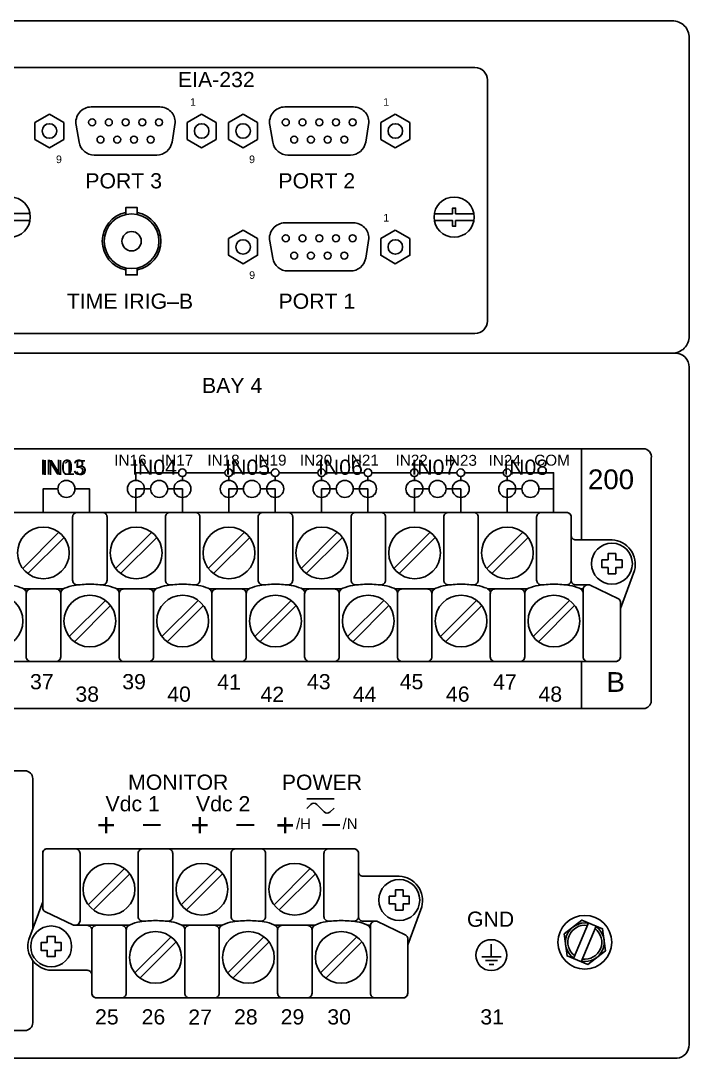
# Model space of a CAD drawing. Extents: x 1 to 47, y 1 to 34.6.
# Drawn here: x 39.93 to 44.25, y 10.34 to 17.05 of the extents above; entities that cross this region are included whole.
import ezdxf
from ezdxf.enums import TextEntityAlignment as Align

# ---------------------------------------------------------------- set-up
doc = ezdxf.new("R2010")
doc.units = 0
doc.header["$MEASUREMENT"] = 0
for name, color, linetype in [('7_1__2___8__OPTOISOLATED_I', 7, 'CONTINUOUS'), ('7_2__7___8__OPTOISOLATED_I', 7, 'CONTINUOUS'), ('7_3__C___18__COMMON____6__', 7, 'CONTINUOUS'), ('7_4__D___18__COMMON____6__', 7, 'CONTINUOUS'), ('7_5__E___8__OPTOISOLATED_I', 7, 'CONTINUOUS'), ('7_6__4___18__COMMON____6__', 7, 'CONTINUOUS'), ('7_7__8___8__OPTOISOLATED_I', 7, 'CONTINUOUS'), ('8_0______DWG_', 7, 'CONTINUOUS')]:
    doc.layers.add(name, color=color, linetype=linetype)
doc.styles.add('ARIAL', font='arial.ttf')

msp = doc.modelspace()

# ---------------------------------------------------------------- linework, layer by layer
at = {"layer": '7_1__2___8__OPTOISOLATED_I'}
for points in [[(40.1681, 14.0265), (40.0732, 14.0265), (40.0732, 13.8753)], [(40.2781, 14.0265), (40.3732, 14.0265), (40.3732, 13.8753)], [(40.7681, 14.0265), (40.6732, 14.0265), (40.6732, 13.8753)], [(40.8781, 14.0265), (40.9732, 14.0265), (40.9732, 13.8753)], [(41.3681, 14.0265), (41.2732, 14.0265), (41.2732, 13.8753)], [(41.4781, 14.0265), (41.5732, 14.0265), (41.5732, 13.8753)], [(41.9681, 14.0265), (41.8732, 14.0265), (41.8732, 13.8753)], [(42.0781, 14.0265), (42.1732, 14.0265), (42.1732, 13.8753)], [(42.5681, 14.0265), (42.4732, 14.0265), (42.4732, 13.8753)], [(42.6781, 14.0265), (42.7732, 14.0265), (42.7732, 13.8753)], [(43.1681, 14.0265), (43.0732, 14.0265), (43.0732, 13.8753)], [(43.2781, 14.0265), (43.3732, 14.0265), (43.3732, 13.8753)]]:
    msp.add_lwpolyline(points, dxfattribs=at)
for centre in [(40.2231, 14.0265), (40.8231, 14.0265), (41.4231, 14.0265), (42.0231, 14.0265), (42.6231, 14.0265), (43.2231, 14.0265)]:
    msp.add_circle(centre, 0.055, dxfattribs=at)
at = {"layer": '7_2__7___8__OPTOISOLATED_I'}
for points in [[(40.1681, 14.0265), (40.0731, 14.0265), (40.0731, 13.8753)], [(40.2781, 14.0265), (40.3731, 14.0265), (40.3731, 13.8753)], [(40.7681, 14.0265), (40.6731, 14.0265), (40.6731, 13.8753)], [(40.8781, 14.0265), (40.9731, 14.0265), (40.9731, 13.8753)], [(41.3681, 14.0265), (41.2731, 14.0265), (41.2731, 13.8753)], [(41.4781, 14.0265), (41.5731, 14.0265), (41.5731, 13.8753)], [(41.9681, 14.0265), (41.8731, 14.0265), (41.8731, 13.8753)], [(42.0781, 14.0265), (42.1731, 14.0265), (42.1731, 13.8753)], [(42.5681, 14.0265), (42.4731, 14.0265), (42.4731, 13.8753)], [(42.6781, 14.0265), (42.7731, 14.0265), (42.7731, 13.8753)], [(43.1681, 14.0265), (43.0731, 14.0265), (43.0731, 13.8753)], [(43.2781, 14.0265), (43.3731, 14.0265), (43.3731, 13.8753)]]:
    msp.add_lwpolyline(points, dxfattribs=at)
for centre in [(40.2231, 14.0265), (40.8231, 14.0265), (41.4231, 14.0265), (42.0231, 14.0265), (42.6231, 14.0265), (43.2231, 14.0265)]:
    msp.add_circle(centre, 0.055, dxfattribs=at)
at = {"layer": '7_3__C___18__COMMON____6__'}
for points in [[(40.6731, 14.0815), (40.6731, 14.1315), (40.9481, 14.1315)], [(40.9731, 14.1065), (40.9731, 14.0815)], [(40.9981, 14.1315), (41.2481, 14.1315)], [(41.2731, 14.1065), (41.2731, 14.0815)], [(41.2981, 14.1315), (41.5481, 14.1315)], [(41.5731, 14.1065), (41.5731, 14.0815)], [(41.5981, 14.1315), (41.8481, 14.1315)], [(41.8731, 14.1065), (41.8731, 14.0815)], [(41.8981, 14.1315), (42.1481, 14.1315)], [(42.1731, 14.1065), (42.1731, 14.0815)], [(42.1981, 14.1315), (42.4481, 14.1315)], [(42.4731, 14.1065), (42.4731, 14.0815)], [(42.4981, 14.1315), (42.7481, 14.1315)], [(42.7731, 14.1065), (42.7731, 14.0815)], [(42.7981, 14.1315), (43.0481, 14.1315)], [(43.0731, 14.1065), (43.0731, 14.0815)], [(43.0981, 14.1315), (43.3731, 14.1315), (43.3731, 13.8753)], [(40.1681, 14.0265), (40.0731, 14.0265), (40.0731, 13.8753)], [(40.2781, 14.0265), (40.3731, 14.0265), (40.3731, 13.8753)], [(40.6731, 13.9715), (40.6731, 13.8753)], [(40.9731, 13.9715), (40.9731, 13.8753)], [(41.2731, 13.9715), (41.2731, 13.8753)], [(41.5731, 13.9715), (41.5731, 13.8753)], [(41.8731, 13.9715), (41.8731, 13.8753)], [(42.1731, 13.9715), (42.1731, 13.8753)], [(42.4731, 13.9715), (42.4731, 13.8753)], [(42.7731, 13.9715), (42.7731, 13.8753)], [(43.0731, 13.9715), (43.0731, 13.8753)]]:
    msp.add_lwpolyline(points, dxfattribs=at)
for centre, radius in [((40.9731, 14.1315), 0.025), ((41.2731, 14.1315), 0.025), ((41.5731, 14.1315), 0.025), ((41.8731, 14.1315), 0.025), ((42.1731, 14.1315), 0.025), ((42.4731, 14.1315), 0.025), ((42.7731, 14.1315), 0.025), ((43.0731, 14.1315), 0.025), ((40.2231, 14.0265), 0.055), ((40.6731, 14.0265), 0.055), ((40.9731, 14.0265), 0.055), ((41.2731, 14.0265), 0.055), ((41.5731, 14.0265), 0.055), ((41.8731, 14.0265), 0.055), ((42.1731, 14.0265), 0.055), ((42.4731, 14.0265), 0.055), ((42.7731, 14.0265), 0.055), ((43.0731, 14.0265), 0.055)]:
    msp.add_circle(centre, radius, dxfattribs=at)
at = {"layer": '7_4__D___18__COMMON____6__'}
for points in [[(40.6731, 14.0815), (40.6731, 14.1315), (40.9481, 14.1315)], [(40.9731, 14.1065), (40.9731, 14.0815)], [(40.9981, 14.1315), (41.2481, 14.1315)], [(41.2731, 14.1065), (41.2731, 14.0815)], [(41.2981, 14.1315), (41.5481, 14.1315)], [(41.5731, 14.1065), (41.5731, 14.0815)], [(41.5981, 14.1315), (41.8481, 14.1315)], [(41.8731, 14.1065), (41.8731, 14.0815)], [(41.8981, 14.1315), (42.1481, 14.1315)], [(42.1731, 14.1065), (42.1731, 14.0815)], [(42.1981, 14.1315), (42.4481, 14.1315)], [(42.4731, 14.1065), (42.4731, 14.0815)], [(42.4981, 14.1315), (42.7481, 14.1315)], [(42.7731, 14.1065), (42.7731, 14.0815)], [(42.7981, 14.1315), (43.0481, 14.1315)], [(43.0731, 14.1065), (43.0731, 14.0815)], [(43.0981, 14.1315), (43.3731, 14.1315), (43.3731, 13.8753)], [(40.1681, 14.0265), (40.0731, 14.0265), (40.0731, 13.8753)], [(40.2781, 14.0265), (40.3731, 14.0265), (40.3731, 13.8753)], [(40.6731, 13.9715), (40.6731, 13.8753)], [(40.9731, 13.9715), (40.9731, 13.8753)], [(41.2731, 13.9715), (41.2731, 13.8753)], [(41.5731, 13.9715), (41.5731, 13.8753)], [(41.8731, 13.9715), (41.8731, 13.8753)], [(42.1731, 13.9715), (42.1731, 13.8753)], [(42.4731, 13.9715), (42.4731, 13.8753)], [(42.7731, 13.9715), (42.7731, 13.8753)], [(43.0731, 13.9715), (43.0731, 13.8753)]]:
    msp.add_lwpolyline(points, dxfattribs=at)
for centre, radius in [((40.9731, 14.1315), 0.025), ((41.2731, 14.1315), 0.025), ((41.5731, 14.1315), 0.025), ((41.8731, 14.1315), 0.025), ((42.1731, 14.1315), 0.025), ((42.4731, 14.1315), 0.025), ((42.7731, 14.1315), 0.025), ((43.0731, 14.1315), 0.025), ((40.2231, 14.0265), 0.055), ((40.6731, 14.0265), 0.055), ((40.9731, 14.0265), 0.055), ((41.2731, 14.0265), 0.055), ((41.5731, 14.0265), 0.055), ((41.8731, 14.0265), 0.055), ((42.1731, 14.0265), 0.055), ((42.4731, 14.0265), 0.055), ((42.7731, 14.0265), 0.055), ((43.0731, 14.0265), 0.055)]:
    msp.add_circle(centre, radius, dxfattribs=at)
at = {"layer": '7_5__E___8__OPTOISOLATED_I'}
for points in [[(40.1681, 14.0265), (40.0731, 14.0265), (40.0731, 13.8753)], [(40.2781, 14.0265), (40.3731, 14.0265), (40.3731, 13.8753)], [(40.7681, 14.0265), (40.6731, 14.0265), (40.6731, 13.8753)], [(40.8781, 14.0265), (40.9731, 14.0265), (40.9731, 13.8753)], [(41.3681, 14.0265), (41.2731, 14.0265), (41.2731, 13.8753)], [(41.4781, 14.0265), (41.5731, 14.0265), (41.5731, 13.8753)], [(41.9681, 14.0265), (41.8731, 14.0265), (41.8731, 13.8753)], [(42.0781, 14.0265), (42.1731, 14.0265), (42.1731, 13.8753)], [(42.5681, 14.0265), (42.4731, 14.0265), (42.4731, 13.8753)], [(42.6781, 14.0265), (42.7731, 14.0265), (42.7731, 13.8753)], [(43.1681, 14.0265), (43.0731, 14.0265), (43.0731, 13.8753)], [(43.2781, 14.0265), (43.3731, 14.0265), (43.3731, 13.8753)]]:
    msp.add_lwpolyline(points, dxfattribs=at)
for centre in [(40.2231, 14.0265), (40.8231, 14.0265), (41.4231, 14.0265), (42.0231, 14.0265), (42.6231, 14.0265), (43.2231, 14.0265)]:
    msp.add_circle(centre, 0.055, dxfattribs=at)
at = {"layer": '7_6__4___18__COMMON____6__'}
for points in [[(40.6732, 14.0815), (40.6732, 14.1315), (40.9482, 14.1315)], [(40.9732, 14.1065), (40.9732, 14.0815)], [(40.9982, 14.1315), (41.2482, 14.1315)], [(41.2732, 14.1065), (41.2732, 14.0815)], [(41.2982, 14.1315), (41.5482, 14.1315)], [(41.5732, 14.1065), (41.5732, 14.0815)], [(41.5982, 14.1315), (41.8482, 14.1315)], [(41.8732, 14.1065), (41.8732, 14.0815)], [(41.8982, 14.1315), (42.1482, 14.1315)], [(42.1732, 14.1065), (42.1732, 14.0815)], [(42.1982, 14.1315), (42.4482, 14.1315)], [(42.4732, 14.1065), (42.4732, 14.0815)], [(42.4982, 14.1315), (42.7482, 14.1315)], [(42.7732, 14.1065), (42.7732, 14.0815)], [(42.7982, 14.1315), (43.0482, 14.1315)], [(43.0732, 14.1065), (43.0732, 14.0815)], [(43.0982, 14.1315), (43.3732, 14.1315), (43.3732, 13.8753)], [(40.1681, 14.0265), (40.0732, 14.0265), (40.0732, 13.8753)], [(40.2781, 14.0265), (40.3732, 14.0265), (40.3732, 13.8753)], [(40.6732, 13.9715), (40.6732, 13.8753)], [(40.9732, 13.9715), (40.9732, 13.8753)], [(41.2732, 13.9715), (41.2732, 13.8753)], [(41.5732, 13.9715), (41.5732, 13.8753)], [(41.8732, 13.9715), (41.8732, 13.8753)], [(42.1732, 13.9715), (42.1732, 13.8753)], [(42.4732, 13.9715), (42.4732, 13.8753)], [(42.7732, 13.9715), (42.7732, 13.8753)], [(43.0732, 13.9715), (43.0732, 13.8753)]]:
    msp.add_lwpolyline(points, dxfattribs=at)
for centre, radius in [((40.9732, 14.1315), 0.025), ((41.2732, 14.1315), 0.025), ((41.5732, 14.1315), 0.025), ((41.8732, 14.1315), 0.025), ((42.1732, 14.1315), 0.025), ((42.4732, 14.1315), 0.025), ((42.7732, 14.1315), 0.025), ((43.0732, 14.1315), 0.025), ((40.2231, 14.0265), 0.055), ((40.6732, 14.0265), 0.055), ((40.9732, 14.0265), 0.055), ((41.2732, 14.0265), 0.055), ((41.5732, 14.0265), 0.055), ((41.8732, 14.0265), 0.055), ((42.1732, 14.0265), 0.055), ((42.4732, 14.0265), 0.055), ((42.7732, 14.0265), 0.055), ((43.0732, 14.0265), 0.055)]:
    msp.add_circle(centre, radius, dxfattribs=at)
at = {"layer": '7_7__8___8__OPTOISOLATED_I'}
for points in [[(40.1681, 14.0265), (40.0731, 14.0265), (40.0731, 13.8753)], [(40.2781, 14.0265), (40.3731, 14.0265), (40.3731, 13.8753)], [(40.7681, 14.0265), (40.6731, 14.0265), (40.6731, 13.8753)], [(40.8781, 14.0265), (40.9731, 14.0265), (40.9731, 13.8753)], [(41.3681, 14.0265), (41.2731, 14.0265), (41.2731, 13.8753)], [(41.4781, 14.0265), (41.5731, 14.0265), (41.5731, 13.8753)], [(41.9681, 14.0265), (41.8731, 14.0265), (41.8731, 13.8753)], [(42.0781, 14.0265), (42.1731, 14.0265), (42.1731, 13.8753)], [(42.5681, 14.0265), (42.4731, 14.0265), (42.4731, 13.8753)], [(42.6781, 14.0265), (42.7731, 14.0265), (42.7731, 13.8753)], [(43.1681, 14.0265), (43.0731, 14.0265), (43.0731, 13.8753)], [(43.2781, 14.0265), (43.3731, 14.0265), (43.3731, 13.8753)]]:
    msp.add_lwpolyline(points, dxfattribs=at)
for centre in [(40.2231, 14.0265), (40.8231, 14.0265), (41.4231, 14.0265), (42.0231, 14.0265), (42.6231, 14.0265), (43.2231, 14.0265)]:
    msp.add_circle(centre, 0.055, dxfattribs=at)
at = {"layer": '8_0______DWG_'}
for points in [[(44.14, 17.0547), (27.11, 17.0547, 0.414214), (27, 16.9447), (27, 15.0147, 0.414214), (27.11, 14.9047), (44.14, 14.9047, 0.414214), (44.25, 15.0147), (44.25, 16.9447, 0.414214), (44.14, 17.0547)], [(40.6067, 15.8146, 0.815611), (40.6067, 15.4435)], [(40.6818, 15.4432, 0.820361), (40.6818, 15.8148)], [(40.3015, 13.4066), (40.2936, 13.4066, -0.414214), (40.2636, 13.4366), (40.2636, 13.8453, -0.414214), (40.2936, 13.8753), (40.4564, 13.8753, -0.414214), (40.4864, 13.8453), (40.4864, 13.4366, -0.414214), (40.4564, 13.4066), (40.4496, 13.4066)], [(40.9015, 13.4066), (40.8936, 13.4066, -0.414214), (40.8636, 13.4366), (40.8636, 13.8453, -0.414214), (40.8936, 13.8753), (41.0564, 13.8753, -0.414214), (41.0864, 13.8453), (41.0864, 13.4366, -0.414214), (41.0564, 13.4066), (41.0496, 13.4066)], [(41.5015, 13.4066), (41.4936, 13.4066, -0.414214), (41.4636, 13.4366), (41.4636, 13.8453, -0.414214), (41.4936, 13.8753), (41.6564, 13.8753, -0.414214), (41.6864, 13.8453), (41.6864, 13.4366, -0.414214), (41.6564, 13.4066), (41.6496, 13.4066)], [(42.1015, 13.4066), (42.0936, 13.4066, -0.414214), (42.0636, 13.4366), (42.0636, 13.8453, -0.414214), (42.0936, 13.8753), (42.2564, 13.8753, -0.414214), (42.2864, 13.8453), (42.2864, 13.4366, -0.414214), (42.2564, 13.4066), (42.2496, 13.4066)], [(42.7015, 13.4066), (42.6936, 13.4066, -0.414214), (42.6636, 13.4366), (42.6636, 13.8453, -0.414214), (42.6936, 13.8753), (42.8564, 13.8753, -0.414214), (42.8864, 13.8453), (42.8864, 13.4366, -0.414214), (42.8564, 13.4066), (42.8496, 13.4066)], [(43.3015, 13.4066), (43.2936, 13.4066, -0.414214), (43.2636, 13.4366), (43.2636, 13.8453, -0.414214), (43.2936, 13.8753), (43.4565, 13.8753, -0.414214), (43.4865, 13.8453), (43.4865, 13.4366, -0.414214), (43.4565, 13.4066), (43.4496, 13.4066)], [(43.5938, 13.4065), (43.5165, 13.4064, -0.414214), (43.4865, 13.4364)], [(39.9645, 13.3499, 0.191033), (39.956, 13.3738, 0.081668), (39.9403, 13.384, 0.0591), (39.8766, 13.4033, 0.034646), (39.7751, 13.4104, 0.03436), (39.6744, 13.4033, 0.0591), (39.6107, 13.384, 0.081668), (39.5951, 13.3738, 0.191033), (39.5866, 13.3499)], [(40.1566, 13.3799, -0.414214), (40.1866, 13.3499), (40.1866, 12.9412, -0.414214), (40.1566, 12.9112), (39.9937, 12.9112, -0.414214), (39.9637, 12.9412), (39.9637, 13.3499, -0.414214), (39.9937, 13.3799)], [(40.5645, 13.3499, 0.191033), (40.556, 13.3738, 0.081668), (40.5404, 13.384, 0.0591), (40.4766, 13.4033, 0.034646), (40.3751, 13.4104, 0.03436), (40.2744, 13.4033, 0.0591), (40.2107, 13.384, 0.081668), (40.1951, 13.3738, 0.191033), (40.1866, 13.3499)], [(40.7566, 13.3799, -0.414214), (40.7866, 13.3499), (40.7866, 12.9412, -0.414214), (40.7566, 12.9112), (40.5937, 12.9112, -0.414214), (40.5637, 12.9412), (40.5637, 13.3499, -0.414214), (40.5937, 13.3799)], [(41.1645, 13.3499, 0.191033), (41.156, 13.3738, 0.081668), (41.1404, 13.384, 0.0591), (41.0767, 13.4033, 0.034646), (40.9751, 13.4104, 0.03436), (40.8744, 13.4033, 0.0591), (40.8107, 13.384, 0.081668), (40.7951, 13.3738, 0.191033), (40.7866, 13.3499)], [(41.3566, 13.3799, -0.414214), (41.3866, 13.3499), (41.3866, 12.9412, -0.414214), (41.3566, 12.9112), (41.1937, 12.9112, -0.414214), (41.1637, 12.9412), (41.1637, 13.3499, -0.414214), (41.1937, 13.3799)], [(41.7645, 13.3499, 0.191033), (41.756, 13.3738, 0.081668), (41.7404, 13.384, 0.0591), (41.6767, 13.4033, 0.034646), (41.5751, 13.4104, 0.03436), (41.4744, 13.4033, 0.0591), (41.4107, 13.384, 0.081668), (41.3951, 13.3738, 0.191033), (41.3866, 13.3499)], [(41.9566, 13.3799, -0.414214), (41.9866, 13.3499), (41.9866, 12.9412, -0.414214), (41.9566, 12.9112), (41.7937, 12.9112, -0.414214), (41.7637, 12.9412), (41.7637, 13.3499, -0.414214), (41.7937, 13.3799)], [(42.3645, 13.3499, 0.191033), (42.356, 13.3738, 0.081668), (42.3404, 13.384, 0.0591), (42.2767, 13.4033, 0.034646), (42.1751, 13.4104, 0.03436), (42.0744, 13.4033, 0.0591), (42.0107, 13.384, 0.081668), (41.9951, 13.3738, 0.191033), (41.9866, 13.3499)], [(42.5566, 13.3799, -0.414214), (42.5866, 13.3499), (42.5866, 12.9412, -0.414214), (42.5566, 12.9112), (42.3938, 12.9112, -0.414214), (42.3638, 12.9412), (42.3638, 13.3499, -0.414214), (42.3938, 13.3799)], [(42.9645, 13.3499, 0.191033), (42.956, 13.3738, 0.081668), (42.9404, 13.384, 0.0591), (42.8767, 13.4033, 0.034646), (42.7751, 13.4104, 0.03436), (42.6745, 13.4033, 0.0591), (42.6107, 13.384, 0.081668), (42.5951, 13.3738, 0.191033), (42.5866, 13.3499)], [(43.1566, 13.3799, -0.414214), (43.1866, 13.3499), (43.1866, 12.9412, -0.414214), (43.1566, 12.9112), (42.9938, 12.9112, -0.414214), (42.9638, 12.9412), (42.9638, 13.3499, -0.414214), (42.9938, 13.3799)], [(43.5638, 13.3584, 0.127742), (43.556, 13.3738, 0.081668), (43.5404, 13.384, 0.0591), (43.4767, 13.4033, 0.034646), (43.3752, 13.4104, 0.03436), (43.2745, 13.4033, 0.0591), (43.2108, 13.384, 0.081668), (43.1951, 13.3738, 0.191033), (43.1866, 13.3499)], [(40.0055, 10.9769), (40.0055, 10.5739, -0.414214), (39.9555, 10.5239), (27.2942, 10.5239, -0.414214), (27.2442, 10.5739), (27.2442, 12.1539, -0.414214), (27.2942, 12.2039), (39.9555, 12.2039, -0.414214), (40.0055, 12.1539), (40.0055, 11.182)], [(41.9536, 11.963), (41.9275, 11.9368, -0.404962), (41.8896, 11.938), (41.842, 11.9854), (41.842, 11.9854, 0.404962), (41.8042, 11.9865), (41.778, 11.9604)], [(40.6273, 11.2044), (40.2692, 11.2044), (40.0833, 11.2941, -0.241986), (40.0705, 11.314), (40.0704, 11.6698, -0.422157), (40.0971, 11.6996), (40.2814, 11.6998, -0.414214), (40.3114, 11.6698), (40.3114, 11.2327, -0.390527), (40.2814, 11.2044)], [(40.7257, 11.231), (40.7178, 11.231, -0.414214), (40.6878, 11.261), (40.6878, 11.6698, -0.414214), (40.7178, 11.6998), (40.8807, 11.6998, -0.414214), (40.9107, 11.6698), (40.9107, 11.261, -0.414214), (40.8807, 11.231), (40.8739, 11.231)], [(41.3265, 11.231), (41.3186, 11.231, -0.414214), (41.2886, 11.261), (41.2886, 11.6698, -0.414214), (41.3186, 11.6998), (41.4814, 11.6998, -0.414214), (41.5114, 11.6698), (41.5114, 11.261, -0.414214), (41.4814, 11.231), (41.4746, 11.231)], [(41.9265, 11.231), (41.9186, 11.231, -0.414214), (41.8886, 11.261), (41.8886, 11.6698, -0.414214), (41.9186, 11.6998), (42.0814, 11.6998, -0.414214), (42.1114, 11.6698), (42.1114, 11.261, -0.414214), (42.0814, 11.231), (42.0746, 11.231)], [(40.9887, 11.1744, 0.191033), (40.9802, 11.1983, 0.081668), (40.9646, 11.2084, 0.0591), (40.9009, 11.2278, 0.034646), (40.7994, 11.2348, 0.03436), (40.6987, 11.2278, 0.0591), (40.635, 11.2084, 0.081668), (40.6193, 11.1983, 0.191033), (40.6108, 11.1744)], [(41.5895, 11.1744, 0.191033), (41.581, 11.1983, 0.081668), (41.5654, 11.2084, 0.0591), (41.5016, 11.2278, 0.034646), (41.4001, 11.2348, 0.03436), (41.2994, 11.2278, 0.0591), (41.2357, 11.2084, 0.081668), (41.2201, 11.1983, 0.191033), (41.2116, 11.1744)], [(42.1888, 11.1828, 0.127742), (42.181, 11.1983, 0.081668), (42.1654, 11.2084, 0.0591), (42.1017, 11.2278, 0.034646), (42.0001, 11.2348, 0.03436), (41.8994, 11.2278, 0.0591), (41.8357, 11.2084, 0.081668), (41.8201, 11.1983, 0.191033), (41.8116, 11.1744)], [(42.2188, 11.231), (42.1414, 11.2308, -0.414214), (42.1114, 11.2608)], [(43.5968, 11.2178, 0.802175), (43.5031, 10.9918, 0.802175)], [(40.358, 11.2044, -0.414214), (40.388, 11.1744)], [(40.5808, 11.2044, -0.414214), (40.6108, 11.1744), (40.6108, 10.7656, -0.414214), (40.5808, 10.7356), (40.418, 10.7356, -0.414214), (40.388, 10.7656), (40.388, 11.1744, -0.414214), (40.418, 11.2044)], [(41.1816, 11.2044, -0.414214), (41.2116, 11.1744), (41.2116, 10.7656, -0.414214), (41.1816, 10.7356), (41.0187, 10.7356, -0.414214), (40.9887, 10.7656), (40.9887, 11.1744, -0.414214), (41.0187, 11.2044)], [(41.7816, 11.2044, -0.414214), (41.8116, 11.1744), (41.8116, 10.7656, -0.414214), (41.7816, 10.7356), (41.6187, 10.7356, -0.414214), (41.5887, 10.7656), (41.5887, 11.1744, -0.414214), (41.6187, 11.2044)], [(43.591, 11.2037, 0.779376), (43.5094, 11.007)], [(43.5532, 10.9717, 0.802179), (43.6469, 11.1976)], [(43.5593, 10.9864, 0.776676), (43.6408, 11.1829)]]:
    msp.add_lwpolyline(points, format="xyb", dxfattribs=at)
for points in [[(39.7248, 16.7523), (42.8648, 16.7523, -0.414214), (42.9448, 16.6723), (42.9448, 15.1123, -0.414214), (42.8648, 15.0323), (39.7248, 15.0323, -0.414214), (39.6448, 15.1123), (39.6448, 16.6723, -0.414214)], [(40.3843, 16.4973), (40.8273, 16.4973, -0.414214), (40.9273, 16.3973), (40.9062, 16.269, -0.370597), (40.8077, 16.1863), (40.4039, 16.1863, -0.36397), (40.3054, 16.269), (40.2858, 16.38, -0.466307)], [(41.6363, 16.4973), (42.0793, 16.4973, -0.414214), (42.1793, 16.3973), (42.1582, 16.269, -0.370597), (42.0597, 16.1863), (41.6559, 16.1863, -0.36397), (41.5574, 16.269), (41.5378, 16.38, -0.466307)], [(41.6363, 15.7473), (42.0793, 15.7473, -0.414214), (42.1793, 15.6473), (42.1582, 15.519, -0.370597), (42.0597, 15.4363), (41.6559, 15.4363, -0.36397), (41.5574, 15.519), (41.5378, 15.63, -0.466307)], [(44.25, 10.4342), (44.25, 14.8147, 0.414214), (44.16, 14.9047), (27.09, 14.9047, 0.414214), (27, 14.8147), (27, 10.4342, 0.381966), (27.08, 10.3447), (44.17, 10.3447, 0.381966)], [(27.2942, 14.2863), (43.9545, 14.2863, -0.468367), (44.0044, 14.2263), (44.0044, 12.6563, -0.414132), (43.9545, 12.6063), (27.2942, 12.6063, -0.414214), (27.2442, 12.6563), (27.2442, 14.2363, -0.414287)], [(38.763, 13.0592), (38.763, 12.9412, 0.414213), (38.793, 12.9112), (43.7748, 12.9111, 0.414214), (43.8048, 12.9411), (43.8048, 13.2542), (43.8957, 13.4989, 0.480048), (43.7507, 13.6971), (43.5165, 13.6971, -0.414214), (43.4865, 13.7271), (43.4865, 13.8453, 0.414212), (43.4565, 13.8753), (43.4565, 13.8753), (38.4754, 13.8754, 0.414215), (38.4454, 13.8454), (38.4455, 13.5325), (38.3546, 13.2877, 0.47859), (38.4996, 13.0892), (38.733, 13.0892, -0.414214)], [(43.7781, 12.9113), (43.5938, 12.9111, -0.414214), (43.5638, 12.9411), (43.5638, 13.3782, -0.390527), (43.5938, 13.4065), (43.606, 13.4065), (43.7919, 13.3168, -0.241514), (43.8048, 13.2968), (43.8048, 12.9411, -0.422157)], [(42.1114, 11.6698, 0.414212), (42.0814, 11.6998), (40.1004, 11.6998, 0.414215), (40.0704, 11.6698), (40.0705, 11.357), (39.9796, 11.1122, 0.47859), (40.1246, 10.9136), (40.358, 10.9136, -0.414214), (40.388, 10.8836), (40.388, 10.7656, 0.414213), (40.418, 10.7356), (42.3998, 10.7356, 0.414214), (42.4298, 10.7656), (42.4298, 11.0787), (42.5207, 11.3234, 0.480048), (42.3756, 11.5216), (42.1414, 11.5216, -0.414214), (42.1114, 11.5516), (42.1114, 11.6698)], [(42.4031, 10.7357), (42.2188, 10.7355, -0.414214), (42.1888, 10.7655), (42.1888, 11.2027, -0.390527), (42.2188, 11.231), (42.231, 11.231), (42.4169, 11.1412, -0.241514), (42.4298, 11.1213), (42.4298, 10.7655, -0.422157)]]:
    msp.add_lwpolyline(points, format="xyb", close=True, dxfattribs=at)
for points in [[(40.1138, 16.4504), (40.2078, 16.3961), (40.2078, 16.2876), (40.1138, 16.2333), (40.0198, 16.2876), (40.0198, 16.3961)], [(41.0978, 16.4504), (41.1918, 16.3961), (41.1918, 16.2876), (41.0978, 16.2333), (41.0038, 16.2876), (41.0038, 16.3961)], [(41.3658, 16.4504), (41.4598, 16.3961), (41.4598, 16.2876), (41.3658, 16.2333), (41.2718, 16.2876), (41.2718, 16.3961)], [(42.3498, 16.4504), (42.4438, 16.3961), (42.4438, 16.2876), (42.3498, 16.2333), (42.2558, 16.2876), (42.2558, 16.3961)], [(41.3658, 15.7004), (41.4598, 15.6461), (41.4598, 15.5376), (41.3658, 15.4833), (41.2718, 15.5376), (41.2718, 15.6461)], [(42.3498, 15.7004), (42.4438, 15.6461), (42.4438, 15.5376), (42.3498, 15.4833), (42.2558, 15.5376), (42.2558, 15.6461)], [(43.7252, 13.5682), (43.7252, 13.6085), (43.7752, 13.6085), (43.7752, 13.5682), (43.8153, 13.5682), (43.8153, 13.5183), (43.7752, 13.5183), (43.7752, 13.4783), (43.7252, 13.4783), (43.7252, 13.5183), (43.6851, 13.5183), (43.6851, 13.5682)], [(42.3503, 11.3927), (42.3503, 11.433), (42.4002, 11.433), (42.4002, 11.3927), (42.4404, 11.3927), (42.4404, 11.3427), (42.4002, 11.3427), (42.4002, 11.3028), (42.3503, 11.3028), (42.3503, 11.3427), (42.3101, 11.3427), (42.3101, 11.3927)], [(43.4417, 11.15), (43.5562, 11.2378), (43.6896, 11.1826), (43.7083, 11.0394), (43.5938, 10.9516), (43.4605, 11.0069)], [(40.1, 11.0925), (40.1, 11.1328), (40.15, 11.1328), (40.15, 11.0925), (40.1901, 11.0925), (40.1901, 11.0426), (40.15, 11.0426), (40.15, 11.0026), (40.1, 11.0026), (40.1, 11.0426), (40.0599, 11.0426), (40.0599, 11.0925)]]:
    msp.add_lwpolyline(points, close=True, dxfattribs=at)
for points in [[(39.7319, 15.8074), (39.8505, 15.8074), (39.8505, 15.8438), (39.8695, 15.8438), (39.8695, 15.8074), (39.9881, 15.8074)], [(40.6067, 15.8016), (40.6067, 15.8467), (40.6818, 15.8467), (40.6818, 15.8018)], [(42.6019, 15.8069), (42.7205, 15.8069), (42.7205, 15.8433), (42.7395, 15.8433), (42.7395, 15.8069), (42.8581, 15.8069)], [(39.7319, 15.7631), (39.8505, 15.7631), (39.8505, 15.7268), (39.8695, 15.7268), (39.8695, 15.7631), (39.9881, 15.7631)], [(42.6019, 15.7626), (42.7205, 15.7626), (42.7205, 15.7262), (42.7395, 15.7262), (42.7395, 15.7626), (42.8581, 15.7626)], [(40.6818, 15.4559), (40.6818, 15.411), (40.6067, 15.411), (40.6067, 15.4561)], [(43.5544, 14.2863), (43.5544, 13.6971)], [(40.1749, 13.747), (39.9407, 13.5128)], [(40.2083, 13.7135), (39.9741, 13.4794)], [(40.7749, 13.747), (40.5407, 13.5128)], [(40.8083, 13.7135), (40.5741, 13.4794)], [(41.3749, 13.747), (41.1407, 13.5128)], [(41.4083, 13.7135), (41.1741, 13.4794)], [(41.9749, 13.747), (41.7407, 13.5128)], [(42.0083, 13.7135), (41.7741, 13.4794)], [(42.5749, 13.747), (42.3407, 13.5128)], [(42.6083, 13.7135), (42.3741, 13.4794)], [(43.1749, 13.747), (42.9407, 13.5128)], [(43.2083, 13.7135), (42.9741, 13.4794)], [(39.948, 13.3799), (40.2031, 13.3799)], [(40.548, 13.3799), (40.8031, 13.3799)], [(41.148, 13.3799), (41.4031, 13.3799)], [(41.748, 13.3799), (42.0031, 13.3799)], [(42.348, 13.3799), (42.6031, 13.3799)], [(42.948, 13.3799), (43.2031, 13.3799)], [(43.564, 13.3806), (43.547, 13.3806)], [(40.4755, 13.306), (40.2413, 13.0718)], [(41.0755, 13.306), (40.8413, 13.0718)], [(41.6755, 13.306), (41.4413, 13.0718)], [(42.2755, 13.306), (42.0413, 13.0718)], [(42.8755, 13.306), (42.6413, 13.0718)], [(43.4755, 13.306), (43.2414, 13.0718)], [(40.5089, 13.2725), (40.2748, 13.0384)], [(41.1089, 13.2725), (40.8748, 13.0384)], [(41.7089, 13.2725), (41.4748, 13.0384)], [(42.3089, 13.2725), (42.0748, 13.0384)], [(42.9089, 13.2725), (42.6748, 13.0384)], [(43.509, 13.2725), (43.2748, 13.0384)], [(43.5544, 12.9111), (43.5544, 12.6063)], [(41.7772, 12.0223), (41.9544, 12.0223)], [(40.5991, 11.5714), (40.3649, 11.3372)], [(41.1999, 11.5714), (40.9657, 11.3372)], [(41.7999, 11.5714), (41.5657, 11.3372)], [(40.6325, 11.538), (40.3983, 11.3038)], [(41.2333, 11.538), (40.9991, 11.3038)], [(41.8333, 11.538), (41.5991, 11.3038)], [(43.5979, 11.2205), (43.5022, 10.9896)], [(41.2281, 11.2044), (40.9722, 11.2044)], [(41.573, 11.2044), (41.8281, 11.2044)], [(42.189, 11.205), (42.1719, 11.205)], [(43.5521, 10.9689), (43.6478, 11.1999)], [(40.8997, 11.1304), (40.6656, 10.8962)], [(40.9332, 11.097), (40.699, 10.8628)], [(41.5005, 11.1304), (41.2663, 10.8962)], [(41.5339, 11.097), (41.2998, 10.8628)], [(42.1005, 11.1304), (41.8663, 10.8962)], [(42.1339, 11.097), (41.8998, 10.8628)], [(42.9701, 11.0015), (42.9701, 11.0815)], [(42.909, 11.0015), (43.0336, 11.0015)], [(42.9324, 10.9765), (43.0112, 10.9765)], [(42.9568, 10.9515), (42.9857, 10.9515)]]:
    msp.add_lwpolyline(points, dxfattribs=at)
for centre, radius in [((40.1138, 16.3418), 0.047), ((40.3898, 16.3978), 0.0225), ((40.4978, 16.3978), 0.0225), ((40.6058, 16.3978), 0.0225), ((40.7138, 16.3978), 0.0225), ((40.8218, 16.3978), 0.0225), ((41.0978, 16.3418), 0.047), ((41.3658, 16.3418), 0.047), ((41.6418, 16.3978), 0.0225), ((41.7498, 16.3978), 0.0225), ((41.8578, 16.3978), 0.0225), ((41.9658, 16.3978), 0.0225), ((42.0738, 16.3978), 0.0225), ((42.3498, 16.3418), 0.047), ((40.4438, 16.2858), 0.0225), ((40.5518, 16.2858), 0.0225), ((40.6598, 16.2858), 0.0225), ((40.7678, 16.2858), 0.0225), ((41.6958, 16.2858), 0.0225), ((41.8038, 16.2858), 0.0225), ((41.9118, 16.2858), 0.0225), ((42.0198, 16.2858), 0.0225), ((39.86, 15.7853), 0.13), ((42.73, 15.7848), 0.13), ((40.6448, 15.6288), 0.1769), ((40.6448, 15.6288), 0.0625), ((41.3658, 15.5918), 0.047), ((41.6418, 15.6478), 0.0225), ((41.7498, 15.6478), 0.0225), ((41.8578, 15.6478), 0.0225), ((41.9658, 15.6478), 0.0225), ((42.0738, 15.6478), 0.0225), ((42.3498, 15.5918), 0.047), ((41.6958, 15.5358), 0.0225), ((41.8038, 15.5358), 0.0225), ((41.9118, 15.5358), 0.0225), ((42.0198, 15.5358), 0.0225), ((40.0745, 13.6132), 0.1673), ((40.6745, 13.6132), 0.1673), ((41.2745, 13.6132), 0.1673), ((41.8745, 13.6132), 0.1673), ((42.4745, 13.6132), 0.1673), ((43.0745, 13.6132), 0.1673), ((43.7502, 13.5434), 0.1324), ((39.7751, 13.1722), 0.1673), ((40.3751, 13.1722), 0.1673), ((40.9751, 13.1722), 0.1673), ((41.5751, 13.1722), 0.1673), ((42.1751, 13.1722), 0.1673), ((42.7751, 13.1722), 0.1673), ((43.3752, 13.1722), 0.1673), ((40.4987, 11.4376), 0.1673), ((41.0995, 11.4376), 0.1673), ((41.6995, 11.4376), 0.1673), ((42.3752, 11.3679), 0.1324), ((43.575, 11.0947), 0.174), ((40.125, 11.0677), 0.1324), ((40.7994, 10.9966), 0.1673), ((41.4001, 10.9966), 0.1673), ((42.0001, 10.9966), 0.1673), ((42.9701, 11.0116), 0.1)]:
    msp.add_circle(centre, radius, dxfattribs=at)

# ---------------------------------------------------------------- texts
at = {"layer": '7_1__2___8__OPTOISOLATED_I', "style": 'ARIAL'}
for s, p in [('IN03', (40.0521, 14.1181)), ('IN04', (40.6476, 14.1181)), ('IN05', (41.2498, 14.1181)), ('IN06', (41.8498, 14.1181)), ('IN07', (42.4536, 14.1181)), ('IN08', (43.0474, 14.1181))]:
    msp.add_text(s, height=0.09833, dxfattribs=at).set_placement(p)
at = {"layer": '7_2__7___8__OPTOISOLATED_I', "style": 'ARIAL'}
for s, p in [('IN03', (40.0521, 14.1181)), ('IN04', (40.6476, 14.1181)), ('IN05', (41.2498, 14.1181)), ('IN06', (41.8498, 14.1181)), ('IN07', (42.4535, 14.1181)), ('IN08', (43.0474, 14.1181))]:
    msp.add_text(s, height=0.09833, dxfattribs=at).set_placement(p)
at = {"layer": '7_3__C___18__COMMON____6__', "style": 'ARIAL'}
for s, height, p in [('IN16', 0.0708, (40.5327, 14.1774)), ('IN17', 0.0708, (40.8345, 14.1774)), ('IN18', 0.0708, (41.1345, 14.1774)), ('IN19', 0.0708, (41.4375, 14.1774)), ('IN20', 0.0708, (41.7325, 14.1774)), ('IN21', 0.0708, (42.0345, 14.1774)), ('IN22', 0.0708, (42.3508, 14.1774)), ('IN23', 0.0708, (42.6686, 14.1762)), ('IN24', 0.0708, (42.9524, 14.1762)), ('COM', 0.0708, (43.2474, 14.1774)), ('IN15', 0.09833, (40.0651, 14.1165))]:
    msp.add_text(s, height=height, dxfattribs=at).set_placement(p)
at = {"layer": '7_4__D___18__COMMON____6__', "style": 'ARIAL'}
for s, height, p in [('IN16', 0.0708, (40.5327, 14.1774)), ('IN17', 0.0708, (40.8345, 14.1774)), ('IN18', 0.0708, (41.1345, 14.1774)), ('IN19', 0.0708, (41.4375, 14.1774)), ('IN20', 0.0708, (41.7325, 14.1774)), ('IN21', 0.0708, (42.0345, 14.1774)), ('IN22', 0.0708, (42.3508, 14.1774)), ('IN23', 0.0708, (42.6686, 14.1762)), ('IN24', 0.0708, (42.9524, 14.1762)), ('COM', 0.0708, (43.2474, 14.1774)), ('IN15', 0.09833, (40.0651, 14.1165))]:
    msp.add_text(s, height=height, dxfattribs=at).set_placement(p)
at = {"layer": '7_5__E___8__OPTOISOLATED_I', "style": 'ARIAL'}
for s, p in [('IN03', (40.0521, 14.1181)), ('IN04', (40.6476, 14.1181)), ('IN05', (41.2498, 14.1181)), ('IN06', (41.8498, 14.1181)), ('IN07', (42.4535, 14.1181)), ('IN08', (43.0474, 14.1181))]:
    msp.add_text(s, height=0.09833, dxfattribs=at).set_placement(p)
at = {"layer": '7_6__4___18__COMMON____6__', "style": 'ARIAL'}
for s, height, p in [('IN16', 0.0708, (40.5328, 14.1774)), ('IN17', 0.0708, (40.8345, 14.1774)), ('IN18', 0.0708, (41.1345, 14.1774)), ('IN19', 0.0708, (41.4375, 14.1774)), ('IN20', 0.0708, (41.7326, 14.1774)), ('IN21', 0.0708, (42.0345, 14.1774)), ('IN22', 0.0708, (42.3508, 14.1774)), ('IN23', 0.0708, (42.6686, 14.1762)), ('IN24', 0.0708, (42.9524, 14.1762)), ('COM', 0.0708, (43.2475, 14.1774)), ('IN15', 0.09833, (40.0652, 14.1165))]:
    msp.add_text(s, height=height, dxfattribs=at).set_placement(p)
at = {"layer": '7_7__8___8__OPTOISOLATED_I', "style": 'ARIAL'}
for s, p in [('IN03', (40.0521, 14.1181)), ('IN04', (40.6476, 14.1181)), ('IN05', (41.2498, 14.1181)), ('IN06', (41.8498, 14.1181)), ('IN07', (42.4535, 14.1181)), ('IN08', (43.0474, 14.1181))]:
    msp.add_text(s, height=0.09833, dxfattribs=at).set_placement(p)
at = {"layer": '8_0______DWG_', "style": 'ARIAL'}
for s, height, p in [('EIA-232', 0.09833, (40.9446, 16.6253)), ('1', 0.0492, (41.0231, 16.5046)), ('1', 0.0492, (42.2716, 16.5046)), ('9', 0.0492, (40.156, 16.134)), ('9', 0.0492, (41.4045, 16.134)), ('PORT 3', 0.09833, (40.3456, 15.9705)), ('PORT 2', 0.09833, (41.5941, 15.9705)), ('1', 0.0492, (42.2722, 15.756)), ('9', 0.0492, (41.4051, 15.3853)), ('TIME IRIG–B', 0.098333, (40.2258, 15.1919)), ('PORT 1', 0.09833, (41.5947, 15.1919)), ('200', 0.12783, (43.5953, 14.0251)), ('37', 0.09833, (39.9882, 12.7311)), ('39', 0.09833, (40.5846, 12.7311)), ('41', 0.09833, (41.1986, 12.7295)), ('43', 0.09833, (41.7788, 12.7311)), ('45', 0.09833, (42.3782, 12.7311)), ('47', 0.09833, (42.9818, 12.7295)), ('B', 0.1278, (43.7153, 12.7142)), ('38', 0.09833, (40.2815, 12.6506)), ('40', 0.09833, (40.8753, 12.6506)), ('46', 0.09833, (42.6771, 12.6506)), ('48', 0.09833, (43.2754, 12.6506)), ('42', 0.09833, (41.4784, 12.649)), ('44', 0.09833, (42.0749, 12.649)), ('MONITOR', 0.09833, (40.6221, 12.081)), ('POWER', 0.09833, (41.616, 12.0806)), ('Vdc 1', 0.09833, (40.4762, 11.9417)), ('Vdc 2', 0.09833, (41.0611, 11.9417)), ('+', 0.1475, (40.4208, 11.7803)), ('+', 0.1475, (41.026, 11.7803)), ('+', 0.1475, (41.5774, 11.7799)), ('/H', 0.06883, (41.7078, 11.8273)), ('/N', 0.06883, (42.0089, 11.8273)), ('–', 0.1475, (40.7177, 11.799)), ('–', 0.1475, (41.3229, 11.799)), ('–', 0.1475, (41.8783, 11.7986)), ('GND', 0.09833, (42.813, 11.1949)), ('25', 0.09833, (40.4086, 10.5632)), ('26', 0.09833, (40.7096, 10.5632)), ('27', 0.09833, (41.0114, 10.5616)), ('28', 0.09833, (41.3072, 10.5632)), ('29', 0.09833, (41.6085, 10.5632)), ('30', 0.09833, (41.9101, 10.5632)), ('31', 0.09833, (42.8993, 10.5632))]:
    msp.add_text(s, height=height, dxfattribs=at).set_placement(p)
msp.add_text('BAY 4', height=0.09833, dxfattribs=at).set_placement((41.2948, 14.6467), align=Align.CENTER)

doc.saveas('drawing.dxf')
